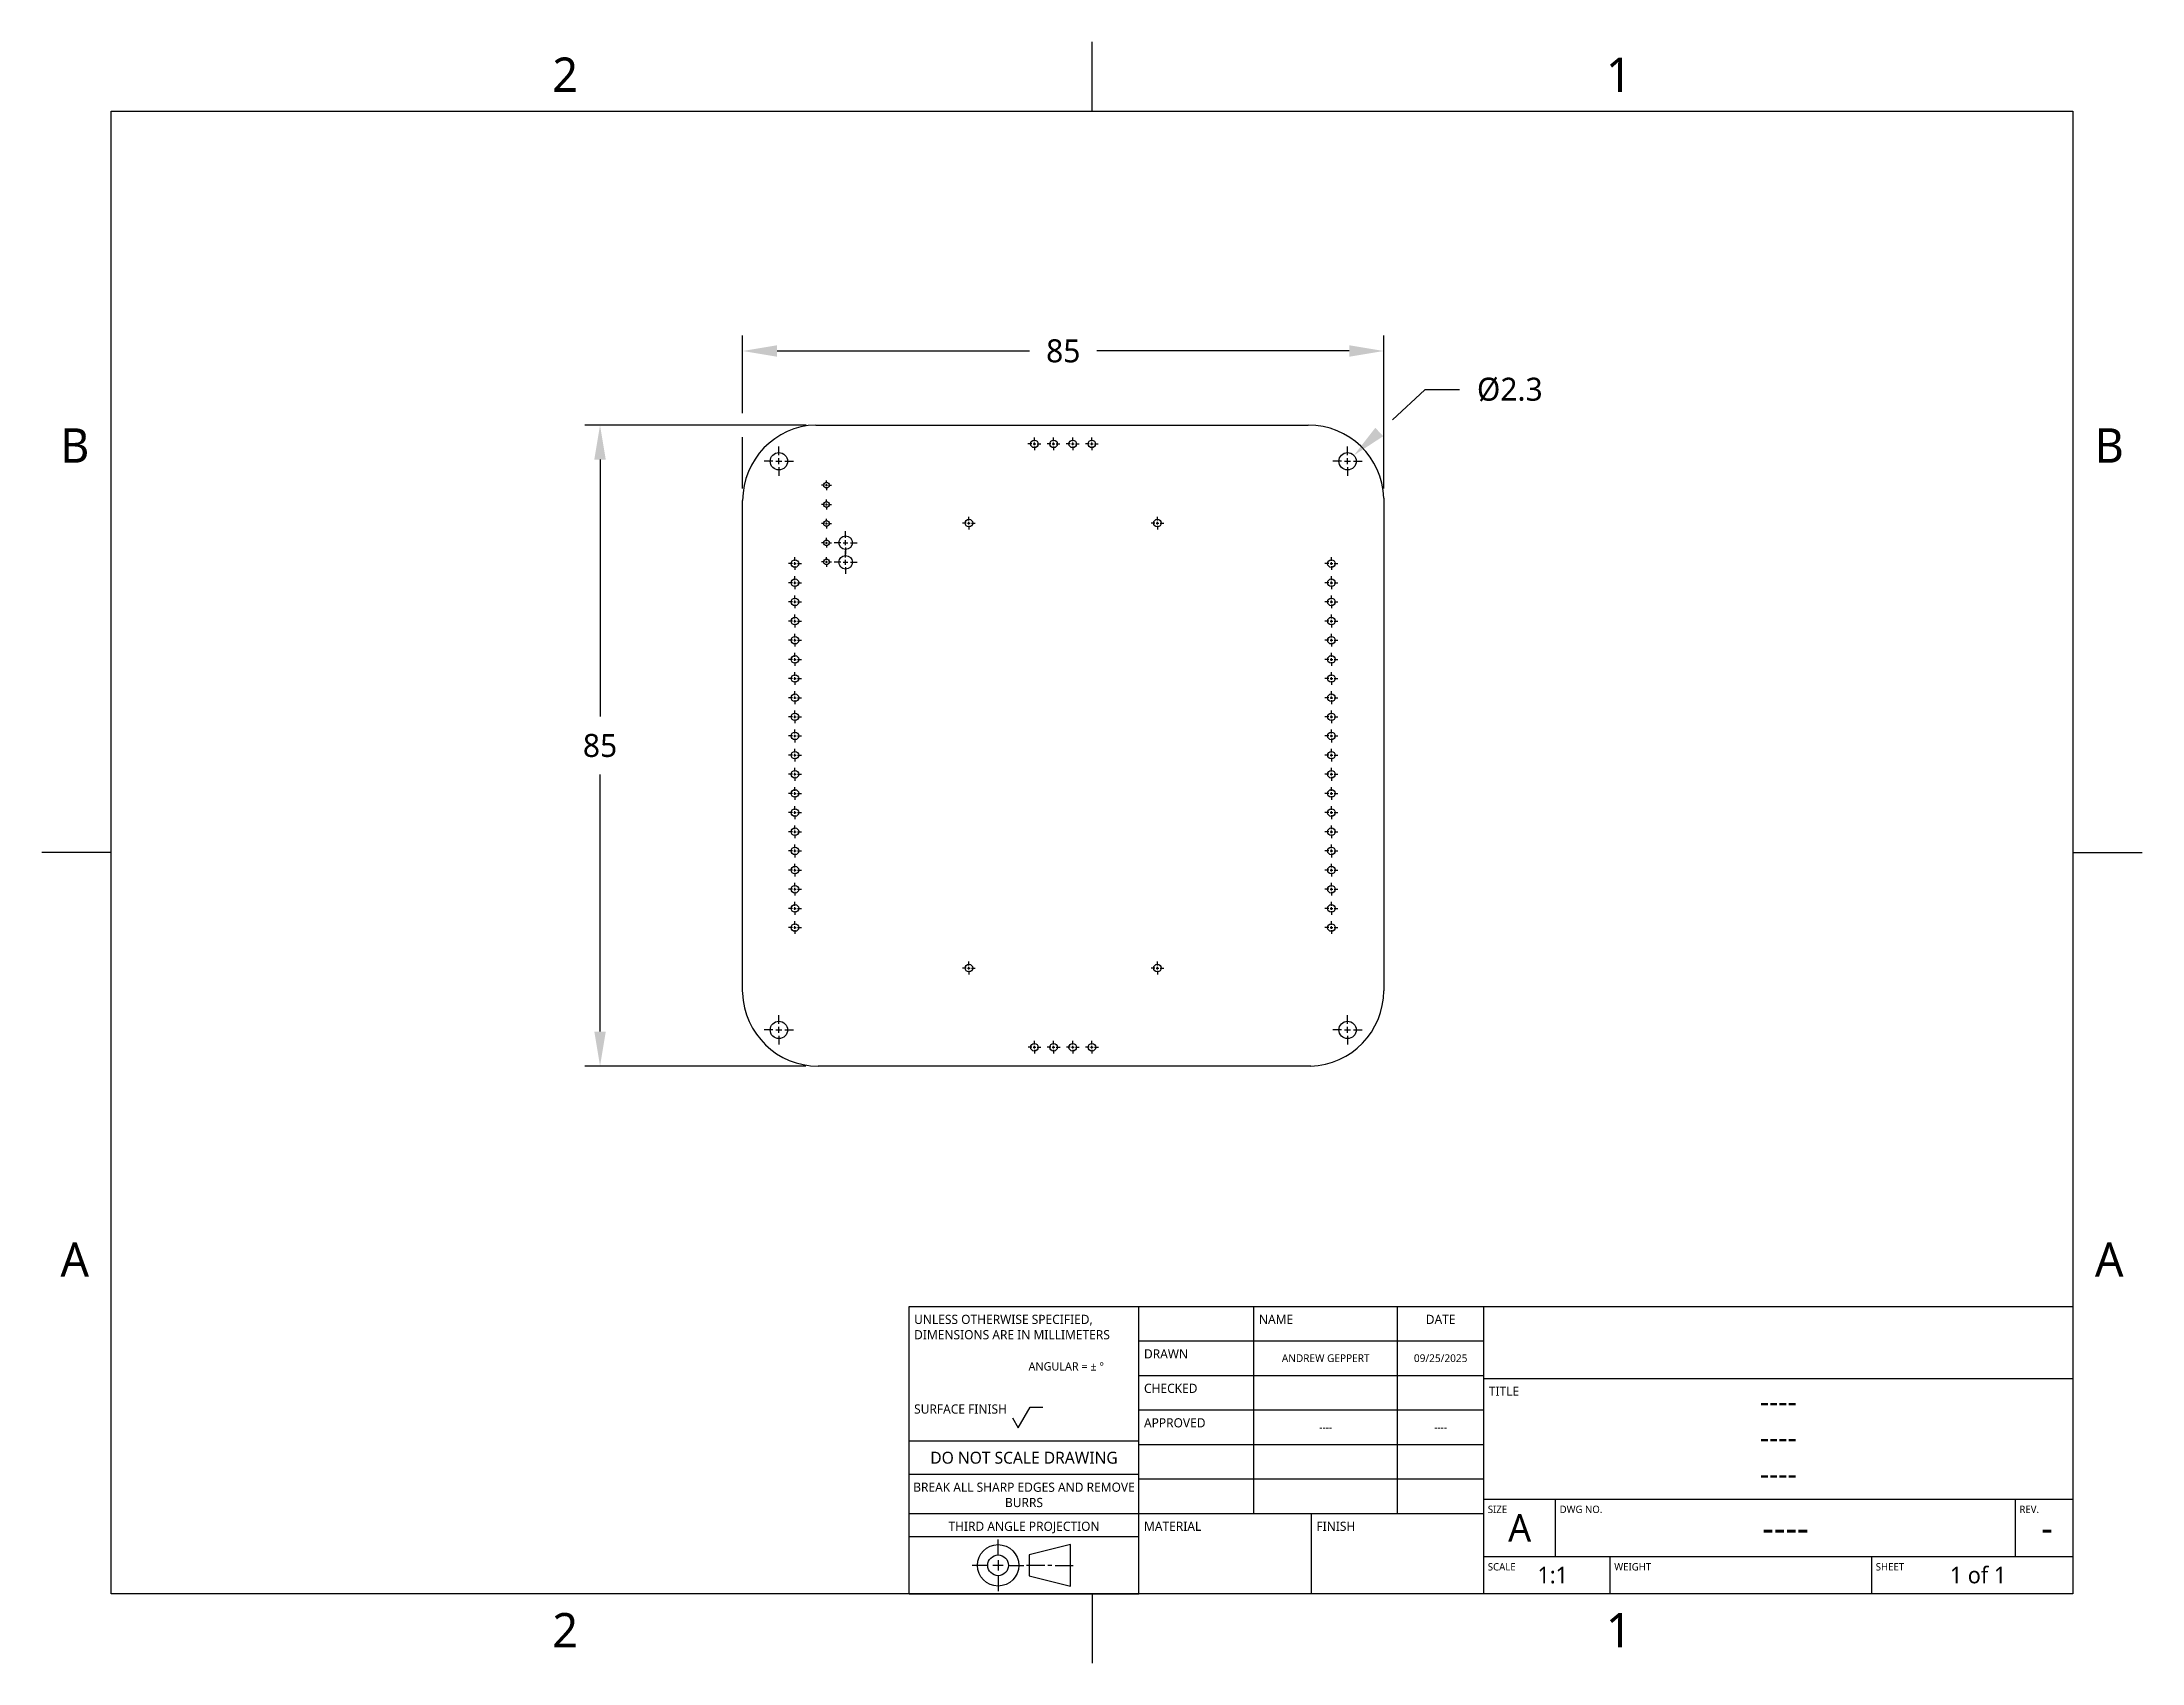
# Model space of a CAD drawing. Extents: x 0 to 11, y 0 to 8.5.
import ezdxf

# ---------------------------------------------------------------- set-up
doc = ezdxf.new("R2010")
doc.units = 0
doc.header["$LTSCALE"] = 0.5
doc.header["$MEASUREMENT"] = 0
doc.header["$PDMODE"] = 33
doc.header["$PDSIZE"] = 0.03937
doc.linetypes.add('CENTER', pattern=[0.72, 0.45, -0.09, 0.09, -0.09])
doc.layers.get('DEFPOINTS').update_dxf_attribs({"linetype": 'CONTINUOUS'})
for name, color, linetype in [('ANNOTATION_TEXT', 7, 'CONTINUOUS'), ('BORDER_FRAME', 7, 'CONTINUOUS'), ('BORDER_ZONES', 7, 'CONTINUOUS'), ('CENTERMARKS', 7, 'CONTINUOUS'), ('TITLE_BLOCK', 7, 'CONTINUOUS'), ('VISIBLE', 7, 'CONTINUOUS')]:
    doc.layers.add(name, color=color, linetype=linetype)
doc.styles.add('ONSHAPE-STANDARD', font='NotoSans-Regular.ttf')
doc.styles.add('ONSHAPE-STANDARD-DIMENSION', font='')
doc.styles.add('ONSHAPE-STANDARD-FIELDS', font='')
doc.styles.get('ONSHAPE-STANDARD-DIMENSION').set_extended_font_data('Noto Sans')
doc.styles.get('ONSHAPE-STANDARD-FIELDS').set_extended_font_data('Noto Sans')
doc.dimstyles.new('ONSHAPE-STANDARD$0', dxfattribs={"dimtxt": 0.12, "dimasz": 0.18, "dimexe": 0.08, "dimexo": 0.0625, "dimgap": 0.09, "dimtad": 0, "dimtih": 1, "dimtoh": 1, "dimlfac": 25.4, "dimzin": 11, "dimtxsty": 'ONSHAPE-STANDARD-DIMENSION', "dimcen": 0.09, "dimclrd": 7, "dimclre": 7, "dimclrt": 7, "dimadec": 1, "dimazin": 3, "dimtfac": 1, "dimtofl": 0, "dimtmove": 0, "dimatfit": 3, "dimtolj": 1, "dimtzin": 11})
doc.dimstyles.new('ONSHAPE-STANDARD$3', dxfattribs={"dimtxt": 0.12, "dimasz": 0.18, "dimexe": 0.08, "dimexo": 0.0625, "dimgap": 0.09, "dimtad": 0, "dimtih": 1, "dimtoh": 1, "dimlfac": 25.4, "dimzin": 11, "dimtxsty": 'ONSHAPE-STANDARD-DIMENSION', "dimcen": 0, "dimclrd": 7, "dimclre": 7, "dimclrt": 7, "dimadec": 1, "dimazin": 3, "dimtfac": 1, "dimtofl": 0, "dimtmove": 0, "dimatfit": 3, "dimtolj": 1, "dimtzin": 11})

# ---------------------------------------------------------------- blocks, each defined once
blk = doc.blocks.new('*D1')
at = {"layer": 'ANNOTATION_TEXT', "color": 7}
for p, q in [((4.027, 6.481), (2.871, 6.481)), ((2.951, 6.301), (2.951, 4.96)), ((2.951, 3.315), (2.951, 4.657)), ((4.026, 3.135), (2.871, 3.135))]:
    blk.add_line(p, q, dxfattribs=at)
for points in [[(2.981, 6.301), (2.921, 6.301), (2.951, 6.481)], [(2.921, 3.315), (2.981, 3.315), (2.951, 3.135)]]:
    blk.add_solid(points, dxfattribs=at)
at = {"layer": 'DEFPOINTS', "color": 0}
for p in [(4.089, 6.481), (2.951, 3.135), (4.089, 3.135)]:
    blk.add_point(p, dxfattribs=at)
at = {"layer": 'ANNOTATION_TEXT', "color": 7, "insert": (2.951, 4.808), "char_height": 0.12, "attachment_point": 5, "style": 'ONSHAPE-STANDARD-DIMENSION'}
blk.add_mtext('\\A1;85', dxfattribs=at)
blk = doc.blocks.new('*D2')
at = {"layer": 'ANNOTATION_TEXT', "color": 7}
for p, q in [((3.695, 6.544), (3.695, 6.948)), ((7.042, 6.15), (7.042, 6.948)), ((3.875, 6.868), (5.192, 6.868)), ((6.862, 6.868), (5.545, 6.868)), ((3.695, 6.15), (3.695, 6.419))]:
    blk.add_line(p, q, dxfattribs=at)
for points in [[(3.875, 6.898), (3.875, 6.838), (3.695, 6.868)], [(6.862, 6.838), (6.862, 6.898), (7.042, 6.868)]]:
    blk.add_solid(points, dxfattribs=at)
at = {"layer": 'DEFPOINTS', "color": 0}
for p in [(7.042, 6.868), (3.695, 6.088), (7.042, 6.088)]:
    blk.add_point(p, dxfattribs=at)
at = {"layer": 'ANNOTATION_TEXT', "color": 7, "insert": (5.369, 6.868), "char_height": 0.12, "attachment_point": 5, "style": 'ONSHAPE-STANDARD-DIMENSION'}
blk.add_mtext('\\A1;85', dxfattribs=at)
blk = doc.blocks.new('*D3')
at = {"layer": 'ANNOTATION_TEXT', "color": 7}
for p, q in [((7.257, 6.666), (7.088, 6.509)), ((7.437, 6.666), (7.257, 6.666))]:
    blk.add_line(p, q, dxfattribs=at)
blk.add_solid([(6.998, 6.467), (7.039, 6.423), (6.886, 6.323)], dxfattribs=at)
at = {"layer": 'DEFPOINTS', "color": 0}
for p in [(6.82, 6.262), (6.886, 6.323)]:
    blk.add_point(p, dxfattribs=at)
at = {"layer": 'ANNOTATION_TEXT', "color": 7, "insert": (7.7, 6.666), "char_height": 0.12, "attachment_point": 5, "style": 'ONSHAPE-STANDARD-DIMENSION'}
blk.add_mtext('\\A1;%%c2.3', dxfattribs=at)

msp = doc.modelspace()

# ---------------------------------------------------------------- linework, layer by layer
at = {"layer": 'BORDER_FRAME'}
for p, q in [((0.399, 0.38), (0.399, 8.12)), ((0.399, 8.12), (10.639, 8.12)), ((10.639, 8.12), (10.639, 0.38)), ((10.639, 0.38), (0.399, 0.38))]:
    msp.add_line(p, q, dxfattribs=at)
at = {"layer": 'BORDER_ZONES'}
for p, q in [((5.519, 8.12), (5.519, 8.481)), ((0.399, 4.25), (0.038, 4.25)), ((10.639, 4.25), (11, 4.25)), ((5.519, 0.38), (5.519, 0.019))]:
    msp.add_line(p, q, dxfattribs=at)
at = {"layer": 'CENTERMARKS', "linetype": 'CENTER'}
for p, q in [((3.88436, 6.32416), (3.88436, 6.36943)), ((5.20444, 6.38302), (5.18475, 6.38302)), ((5.21822, 6.39679), (5.21822, 6.41648)), ((5.21822, 6.36924), (5.21822, 6.34955)), ((5.232, 6.38302), (5.25168, 6.38302)), ((5.30444, 6.38302), (5.28475, 6.38302)), ((5.31822, 6.39679), (5.31822, 6.41648)), ((5.31822, 6.36924), (5.31822, 6.34955)), ((5.332, 6.38302), (5.35168, 6.38302)), ((5.40444, 6.38302), (5.38475, 6.38302)), ((5.41822, 6.39679), (5.41822, 6.41648)), ((5.41822, 6.36924), (5.41822, 6.34955)), ((5.432, 6.38302), (5.45168, 6.38302)), ((5.50444, 6.38302), (5.48475, 6.38302)), ((5.51822, 6.39679), (5.51822, 6.41648)), ((5.51822, 6.36924), (5.51822, 6.34955)), ((5.532, 6.38302), (5.55168, 6.38302)), ((6.85286, 6.32416), (6.85286, 6.36943)), ((3.85266, 6.29246), (3.80739, 6.29246)), ((3.88436, 6.26077), (3.88436, 6.2155)), ((3.91605, 6.29246), (3.96133, 6.29246)), ((6.82117, 6.29246), (6.77589, 6.29246)), ((6.85286, 6.26077), (6.85286, 6.2155)), ((6.88455, 6.29246), (6.92983, 6.29246)), ((4.12248, 6.16687), (4.10748, 6.16687)), ((4.13298, 6.17737), (4.13298, 6.19237)), ((4.13298, 6.15637), (4.13298, 6.14137)), ((4.14348, 6.16687), (4.15848, 6.16687)), ((4.12248, 6.06687), (4.10748, 6.06687)), ((4.13298, 6.07737), (4.13298, 6.09237)), ((4.13298, 6.05637), (4.13298, 6.04137)), ((4.14348, 6.06687), (4.15848, 6.06687)), ((4.12248, 5.96687), (4.10748, 5.96687)), ((4.13298, 5.97737), (4.13298, 5.99237)), ((4.13298, 5.95637), (4.13298, 5.94137)), ((4.14348, 5.96687), (4.15848, 5.96687)), ((4.23278, 5.89207), (4.23278, 5.9275)), ((4.8627, 5.96963), (4.84302, 5.96963)), ((4.87648, 5.98341), (4.87648, 6.00309)), ((4.87648, 5.95585), (4.87648, 5.93616)), ((4.89026, 5.96963), (4.90995, 5.96963)), ((5.84696, 5.96963), (5.82727, 5.96963)), ((5.86074, 5.98341), (5.86074, 6.00309)), ((5.86074, 5.95585), (5.86074, 5.93616)), ((5.87452, 5.96963), (5.8942, 5.96963)), ((4.12248, 5.86687), (4.10748, 5.86687)), ((4.13298, 5.87737), (4.13298, 5.89237)), ((4.13298, 5.85637), (4.13298, 5.84137)), ((4.14348, 5.86687), (4.15848, 5.86687)), ((4.20798, 5.86727), (4.17255, 5.86727)), ((4.23278, 5.84246), (4.23278, 5.80703)), ((4.23278, 5.78971), (4.23278, 5.82514)), ((4.25759, 5.86727), (4.29302, 5.86727)), ((3.95483, 5.75821), (3.93515, 5.75821)), ((3.96861, 5.77199), (3.96861, 5.79168)), ((3.96861, 5.74443), (3.96861, 5.72475)), ((3.98239, 5.75821), (4.00207, 5.75821)), ((4.12248, 5.76687), (4.10748, 5.76687)), ((4.13298, 5.77737), (4.13298, 5.79237)), ((4.13298, 5.75637), (4.13298, 5.74137)), ((4.14348, 5.76687), (4.15848, 5.76687)), ((4.20798, 5.76491), (4.17255, 5.76491)), ((4.23278, 5.7401), (4.23278, 5.70467)), ((4.25759, 5.76491), (4.29302, 5.76491)), ((6.75483, 5.75821), (6.73515, 5.75821)), ((6.76861, 5.77199), (6.76861, 5.79168)), ((6.76861, 5.74443), (6.76861, 5.72475)), ((6.78239, 5.75821), (6.80207, 5.75821)), ((3.95483, 5.65821), (3.93515, 5.65821)), ((3.96861, 5.67199), (3.96861, 5.69168)), ((3.96861, 5.64443), (3.96861, 5.62475)), ((3.96861, 5.57199), (3.96861, 5.59168)), ((3.98239, 5.65821), (4.00207, 5.65821)), ((6.75483, 5.65821), (6.73515, 5.65821)), ((6.76861, 5.67199), (6.76861, 5.69168)), ((6.76861, 5.64443), (6.76861, 5.62475)), ((6.76861, 5.57199), (6.76861, 5.59168)), ((6.78239, 5.65821), (6.80207, 5.65821)), ((3.95483, 5.55821), (3.93515, 5.55821)), ((3.96861, 5.54443), (3.96861, 5.52475)), ((3.96861, 5.47199), (3.96861, 5.49168)), ((3.98239, 5.55821), (4.00207, 5.55821)), ((6.75483, 5.55821), (6.73515, 5.55821)), ((6.76861, 5.54443), (6.76861, 5.52475)), ((6.76861, 5.47199), (6.76861, 5.49168)), ((6.78239, 5.55821), (6.80207, 5.55821)), ((3.95483, 5.45821), (3.93515, 5.45821)), ((3.96861, 5.44443), (3.96861, 5.42475)), ((3.96861, 5.37199), (3.96861, 5.39168)), ((3.98239, 5.45821), (4.00207, 5.45821)), ((6.75483, 5.45821), (6.73515, 5.45821)), ((6.76861, 5.44443), (6.76861, 5.42475)), ((6.76861, 5.37199), (6.76861, 5.39168)), ((6.78239, 5.45821), (6.80207, 5.45821)), ((3.95483, 5.35821), (3.93515, 5.35821)), ((3.96861, 5.34443), (3.96861, 5.32475)), ((3.96861, 5.27199), (3.96861, 5.29168)), ((3.98239, 5.35821), (4.00207, 5.35821)), ((6.75483, 5.35821), (6.73515, 5.35821)), ((6.76861, 5.34443), (6.76861, 5.32475)), ((6.76861, 5.27199), (6.76861, 5.29168)), ((6.78239, 5.35821), (6.80207, 5.35821)), ((3.95483, 5.25821), (3.93515, 5.25821)), ((3.95483, 5.15821), (3.93515, 5.15821)), ((3.96861, 5.24443), (3.96861, 5.22475)), ((3.96861, 5.17199), (3.96861, 5.19168)), ((3.98239, 5.25821), (4.00207, 5.25821)), ((3.98239, 5.15821), (4.00207, 5.15821)), ((6.75483, 5.25821), (6.73515, 5.25821)), ((6.75483, 5.15821), (6.73515, 5.15821)), ((6.76861, 5.24443), (6.76861, 5.22475)), ((6.76861, 5.17199), (6.76861, 5.19168)), ((6.78239, 5.25821), (6.80207, 5.25821)), ((6.78239, 5.15821), (6.80207, 5.15821)), ((3.95483, 5.05821), (3.93515, 5.05821)), ((3.96861, 5.14443), (3.96861, 5.12475)), ((3.96861, 5.07199), (3.96861, 5.09168)), ((3.96861, 5.04443), (3.96861, 5.02475)), ((3.98239, 5.05821), (4.00207, 5.05821)), ((6.75483, 5.05821), (6.73515, 5.05821)), ((6.76861, 5.14443), (6.76861, 5.12475)), ((6.76861, 5.07199), (6.76861, 5.09168)), ((6.76861, 5.04443), (6.76861, 5.02475)), ((6.78239, 5.05821), (6.80207, 5.05821)), ((3.95483, 4.95821), (3.93515, 4.95821)), ((3.96861, 4.97199), (3.96861, 4.99168)), ((3.96861, 4.94443), (3.96861, 4.92475)), ((3.98239, 4.95821), (4.00207, 4.95821)), ((6.75483, 4.95821), (6.73515, 4.95821)), ((6.76861, 4.97199), (6.76861, 4.99168)), ((6.76861, 4.94443), (6.76861, 4.92475)), ((6.78239, 4.95821), (6.80207, 4.95821)), ((3.95483, 4.85821), (3.93515, 4.85821)), ((3.96861, 4.87199), (3.96861, 4.89168)), ((3.96861, 4.84443), (3.96861, 4.82475)), ((3.98239, 4.85821), (4.00207, 4.85821)), ((6.75483, 4.85821), (6.73515, 4.85821)), ((6.76861, 4.87199), (6.76861, 4.89168)), ((6.76861, 4.84443), (6.76861, 4.82475)), ((6.78239, 4.85821), (6.80207, 4.85821)), ((3.95483, 4.75821), (3.93515, 4.75821)), ((3.96861, 4.77199), (3.96861, 4.79168)), ((3.96861, 4.74443), (3.96861, 4.72475)), ((3.98239, 4.75821), (4.00207, 4.75821)), ((6.75483, 4.75821), (6.73515, 4.75821)), ((6.76861, 4.77199), (6.76861, 4.79168)), ((6.76861, 4.74443), (6.76861, 4.72475)), ((6.78239, 4.75821), (6.80207, 4.75821)), ((3.95483, 4.65821), (3.93515, 4.65821)), ((3.96861, 4.67199), (3.96861, 4.69168)), ((3.96861, 4.64443), (3.96861, 4.62475)), ((3.98239, 4.65821), (4.00207, 4.65821)), ((6.75483, 4.65821), (6.73515, 4.65821)), ((6.76861, 4.67199), (6.76861, 4.69168)), ((6.76861, 4.64443), (6.76861, 4.62475)), ((6.78239, 4.65821), (6.80207, 4.65821)), ((3.95483, 4.55821), (3.93515, 4.55821)), ((3.96861, 4.57199), (3.96861, 4.59168)), ((3.96861, 4.54443), (3.96861, 4.52475)), ((3.98239, 4.55821), (4.00207, 4.55821)), ((6.75483, 4.55821), (6.73515, 4.55821)), ((6.76861, 4.57199), (6.76861, 4.59168)), ((6.76861, 4.54443), (6.76861, 4.52475)), ((6.78239, 4.55821), (6.80207, 4.55821)), ((3.95483, 4.45821), (3.93515, 4.45821)), ((3.96861, 4.47199), (3.96861, 4.49168)), ((3.96861, 4.44443), (3.96861, 4.42475)), ((3.96861, 4.37199), (3.96861, 4.39168)), ((3.98239, 4.45821), (4.00207, 4.45821)), ((6.75483, 4.45821), (6.73515, 4.45821)), ((6.76861, 4.47199), (6.76861, 4.49168)), ((6.76861, 4.44443), (6.76861, 4.42475)), ((6.76861, 4.37199), (6.76861, 4.39168)), ((6.78239, 4.45821), (6.80207, 4.45821)), ((3.95483, 4.35821), (3.93515, 4.35821)), ((3.96861, 4.34443), (3.96861, 4.32475)), ((3.96861, 4.27199), (3.96861, 4.29168)), ((3.98239, 4.35821), (4.00207, 4.35821)), ((6.75483, 4.35821), (6.73515, 4.35821)), ((6.76861, 4.34443), (6.76861, 4.32475)), ((6.76861, 4.27199), (6.76861, 4.29168)), ((6.78239, 4.35821), (6.80207, 4.35821)), ((3.95483, 4.25821), (3.93515, 4.25821)), ((3.96861, 4.24443), (3.96861, 4.22475)), ((3.96861, 4.17199), (3.96861, 4.19168)), ((3.98239, 4.25821), (4.00207, 4.25821)), ((6.75483, 4.25821), (6.73515, 4.25821)), ((6.76861, 4.24443), (6.76861, 4.22475)), ((6.76861, 4.17199), (6.76861, 4.19168)), ((6.78239, 4.25821), (6.80207, 4.25821)), ((3.95483, 4.15821), (3.93515, 4.15821)), ((3.95483, 4.05821), (3.93515, 4.05821)), ((3.96861, 4.14443), (3.96861, 4.12475)), ((3.96861, 4.07199), (3.96861, 4.09168)), ((3.98239, 4.15821), (4.00207, 4.15821)), ((3.98239, 4.05821), (4.00207, 4.05821)), ((6.75483, 4.15821), (6.73515, 4.15821)), ((6.75483, 4.05821), (6.73515, 4.05821)), ((6.76861, 4.14443), (6.76861, 4.12475)), ((6.76861, 4.07199), (6.76861, 4.09168)), ((6.78239, 4.15821), (6.80207, 4.15821)), ((6.78239, 4.05821), (6.80207, 4.05821)), ((3.95483, 3.95821), (3.93515, 3.95821)), ((3.96861, 4.04443), (3.96861, 4.02475)), ((3.96861, 3.97199), (3.96861, 3.99168)), ((3.98239, 3.95821), (4.00207, 3.95821)), ((6.75483, 3.95821), (6.73515, 3.95821)), ((6.76861, 4.04443), (6.76861, 4.02475)), ((6.76861, 3.97199), (6.76861, 3.99168)), ((6.78239, 3.95821), (6.80207, 3.95821)), ((3.95483, 3.85821), (3.93515, 3.85821)), ((3.96861, 3.94443), (3.96861, 3.92475)), ((3.96861, 3.87199), (3.96861, 3.89168)), ((3.96861, 3.84443), (3.96861, 3.82475)), ((3.98239, 3.85821), (4.00207, 3.85821)), ((6.75483, 3.85821), (6.73515, 3.85821)), ((6.76861, 3.94443), (6.76861, 3.92475)), ((6.76861, 3.87199), (6.76861, 3.89168)), ((6.76861, 3.84443), (6.76861, 3.82475)), ((6.78239, 3.85821), (6.80207, 3.85821)), ((4.8627, 3.64679), (4.84302, 3.64679)), ((4.87648, 3.66057), (4.87648, 3.68026)), ((4.87648, 3.63302), (4.87648, 3.61333)), ((4.89026, 3.64679), (4.90995, 3.64679)), ((5.84696, 3.64679), (5.82727, 3.64679)), ((5.86074, 3.66057), (5.86074, 3.68026)), ((5.86074, 3.63302), (5.86074, 3.61333)), ((5.87452, 3.64679), (5.8942, 3.64679)), ((3.88436, 3.35565), (3.88436, 3.40093)), ((6.85286, 3.35565), (6.85286, 3.40093)), ((3.85266, 3.32396), (3.80739, 3.32396)), ((3.88436, 3.29227), (3.88436, 3.24699)), ((3.91605, 3.32396), (3.96133, 3.32396)), ((6.82117, 3.32396), (6.77589, 3.32396)), ((6.85286, 3.29227), (6.85286, 3.24699)), ((6.88455, 3.32396), (6.92983, 3.32396)), ((5.20483, 3.23341), (5.18515, 3.23341)), ((5.21861, 3.24719), (5.21861, 3.26687)), ((5.21861, 3.21963), (5.21861, 3.19994)), ((5.23239, 3.23341), (5.25207, 3.23341)), ((5.30483, 3.23341), (5.28515, 3.23341)), ((5.31861, 3.24719), (5.31861, 3.26687)), ((5.31861, 3.21963), (5.31861, 3.19994)), ((5.33239, 3.23341), (5.35207, 3.23341)), ((5.40483, 3.23341), (5.38515, 3.23341)), ((5.41861, 3.24719), (5.41861, 3.26687)), ((5.41861, 3.21963), (5.41861, 3.19994)), ((5.43239, 3.23341), (5.45207, 3.23341)), ((5.50483, 3.23341), (5.48515, 3.23341)), ((5.51861, 3.24719), (5.51861, 3.26687)), ((5.51861, 3.21963), (5.51861, 3.19994)), ((5.53239, 3.23341), (5.55207, 3.23341))]:
    msp.add_line(p, q, dxfattribs=at)
at = {"layer": 'CENTERMARKS', "linetype": 'CONTINUOUS'}
for p, q in [((5.21133, 6.38302), (5.22511, 6.38302)), ((5.21822, 6.37613), (5.21822, 6.38991)), ((5.31133, 6.38302), (5.32511, 6.38302)), ((5.31822, 6.37613), (5.31822, 6.38991)), ((5.41133, 6.38302), (5.42511, 6.38302)), ((5.41822, 6.37613), (5.41822, 6.38991)), ((5.51133, 6.38302), (5.52511, 6.38302)), ((5.51822, 6.37613), (5.51822, 6.38991)), ((3.86851, 6.29246), (3.9002, 6.29246)), ((3.88436, 6.27662), (3.88436, 6.30831)), ((6.83702, 6.29246), (6.86871, 6.29246)), ((6.85286, 6.27662), (6.85286, 6.30831)), ((4.12773, 6.16687), (4.13823, 6.16687)), ((4.13298, 6.16162), (4.13298, 6.17212)), ((4.12773, 6.06687), (4.13823, 6.06687)), ((4.13298, 6.06162), (4.13298, 6.07212)), ((4.12773, 5.96687), (4.13823, 5.96687)), ((4.13298, 5.96162), (4.13298, 5.97212)), ((4.86959, 5.96963), (4.88337, 5.96963)), ((4.87648, 5.96274), (4.87648, 5.97652)), ((5.85385, 5.96963), (5.86763, 5.96963)), ((5.86074, 5.96274), (5.86074, 5.97652)), ((4.12773, 5.86687), (4.13823, 5.86687)), ((4.13298, 5.86162), (4.13298, 5.87212)), ((4.22038, 5.86727), (4.24518, 5.86727)), ((4.23278, 5.85487), (4.23278, 5.87967)), ((3.96172, 5.75821), (3.9755, 5.75821)), ((3.96861, 5.75132), (3.96861, 5.7651)), ((4.12773, 5.76687), (4.13823, 5.76687)), ((4.13298, 5.76162), (4.13298, 5.77212)), ((4.22038, 5.76491), (4.24518, 5.76491)), ((4.23278, 5.7525), (4.23278, 5.77731)), ((6.76172, 5.75821), (6.7755, 5.75821)), ((6.76861, 5.75132), (6.76861, 5.7651)), ((3.96172, 5.65821), (3.9755, 5.65821)), ((3.96861, 5.65132), (3.96861, 5.6651)), ((6.76172, 5.65821), (6.7755, 5.65821)), ((6.76861, 5.65132), (6.76861, 5.6651)), ((3.96172, 5.55821), (3.9755, 5.55821)), ((3.96861, 5.55132), (3.96861, 5.5651)), ((6.76172, 5.55821), (6.7755, 5.55821)), ((6.76861, 5.55132), (6.76861, 5.5651)), ((3.96172, 5.45821), (3.9755, 5.45821)), ((3.96861, 5.45132), (3.96861, 5.4651)), ((6.76172, 5.45821), (6.7755, 5.45821)), ((6.76861, 5.45132), (6.76861, 5.4651)), ((3.96172, 5.35821), (3.9755, 5.35821)), ((3.96861, 5.35132), (3.96861, 5.3651)), ((3.96861, 5.25132), (3.96861, 5.2651)), ((6.76172, 5.35821), (6.7755, 5.35821)), ((6.76861, 5.35132), (6.76861, 5.3651)), ((6.76861, 5.25132), (6.76861, 5.2651)), ((3.96172, 5.25821), (3.9755, 5.25821)), ((3.96172, 5.15821), (3.9755, 5.15821)), ((3.96861, 5.15132), (3.96861, 5.1651)), ((6.76172, 5.25821), (6.7755, 5.25821)), ((6.76172, 5.15821), (6.7755, 5.15821)), ((6.76861, 5.15132), (6.76861, 5.1651)), ((3.96172, 5.05821), (3.9755, 5.05821)), ((3.96861, 5.05132), (3.96861, 5.0651)), ((6.76172, 5.05821), (6.7755, 5.05821)), ((6.76861, 5.05132), (6.76861, 5.0651)), ((3.96172, 4.95821), (3.9755, 4.95821)), ((3.96861, 4.95132), (3.96861, 4.9651)), ((6.76172, 4.95821), (6.7755, 4.95821)), ((6.76861, 4.95132), (6.76861, 4.9651)), ((3.96172, 4.85821), (3.9755, 4.85821)), ((3.96861, 4.85132), (3.96861, 4.8651)), ((6.76172, 4.85821), (6.7755, 4.85821)), ((6.76861, 4.85132), (6.76861, 4.8651)), ((3.96172, 4.75821), (3.9755, 4.75821)), ((3.96861, 4.75132), (3.96861, 4.7651)), ((6.76172, 4.75821), (6.7755, 4.75821)), ((6.76861, 4.75132), (6.76861, 4.7651)), ((3.96172, 4.65821), (3.9755, 4.65821)), ((3.96861, 4.65132), (3.96861, 4.6651)), ((6.76172, 4.65821), (6.7755, 4.65821)), ((6.76861, 4.65132), (6.76861, 4.6651)), ((3.96172, 4.55821), (3.9755, 4.55821)), ((3.96861, 4.55132), (3.96861, 4.5651)), ((6.76172, 4.55821), (6.7755, 4.55821)), ((6.76861, 4.55132), (6.76861, 4.5651)), ((3.96172, 4.45821), (3.9755, 4.45821)), ((3.96861, 4.45132), (3.96861, 4.4651)), ((6.76172, 4.45821), (6.7755, 4.45821)), ((6.76861, 4.45132), (6.76861, 4.4651)), ((3.96172, 4.35821), (3.9755, 4.35821)), ((3.96861, 4.35132), (3.96861, 4.3651)), ((6.76172, 4.35821), (6.7755, 4.35821)), ((6.76861, 4.35132), (6.76861, 4.3651)), ((3.96172, 4.25821), (3.9755, 4.25821)), ((3.96861, 4.25132), (3.96861, 4.2651)), ((6.76172, 4.25821), (6.7755, 4.25821)), ((6.76861, 4.25132), (6.76861, 4.2651)), ((3.96172, 4.15821), (3.9755, 4.15821)), ((3.96172, 4.05821), (3.9755, 4.05821)), ((3.96861, 4.15132), (3.96861, 4.1651)), ((3.96861, 4.05132), (3.96861, 4.0651)), ((6.76172, 4.15821), (6.7755, 4.15821)), ((6.76172, 4.05821), (6.7755, 4.05821)), ((6.76861, 4.15132), (6.76861, 4.1651)), ((6.76861, 4.05132), (6.76861, 4.0651)), ((3.96172, 3.95821), (3.9755, 3.95821)), ((3.96861, 3.95132), (3.96861, 3.9651)), ((6.76172, 3.95821), (6.7755, 3.95821)), ((6.76861, 3.95132), (6.76861, 3.9651)), ((3.96172, 3.85821), (3.9755, 3.85821)), ((3.96861, 3.85132), (3.96861, 3.8651)), ((6.76172, 3.85821), (6.7755, 3.85821)), ((6.76861, 3.85132), (6.76861, 3.8651)), ((4.86959, 3.64679), (4.88337, 3.64679)), ((4.87648, 3.63991), (4.87648, 3.65368)), ((5.85385, 3.64679), (5.86763, 3.64679)), ((5.86074, 3.63991), (5.86074, 3.65368)), ((3.86851, 3.32396), (3.9002, 3.32396)), ((3.88436, 3.30811), (3.88436, 3.33981)), ((6.83702, 3.32396), (6.86871, 3.32396)), ((6.85286, 3.30811), (6.85286, 3.33981)), ((5.21172, 3.23341), (5.2255, 3.23341)), ((5.21861, 3.22652), (5.21861, 3.2403)), ((5.31172, 3.23341), (5.3255, 3.23341)), ((5.31861, 3.22652), (5.31861, 3.2403)), ((5.41172, 3.23341), (5.4255, 3.23341)), ((5.41861, 3.22652), (5.41861, 3.2403)), ((5.51172, 3.23341), (5.5255, 3.23341)), ((5.51861, 3.22652), (5.51861, 3.2403))]:
    msp.add_line(p, q, dxfattribs=at)
at = {"layer": 'TITLE_BLOCK'}
for p, q in [((4.564, 0.38), (4.564, 1.88)), ((4.564, 1.88), (5.764, 1.88)), ((5.764, 0.38), (5.764, 1.88)), ((5.764, 1.88), (7.564, 1.88)), ((6.364, 0.8), (6.364, 1.88)), ((7.114, 0.8), (7.114, 1.88)), ((7.564, 0.38), (7.564, 1.88)), ((7.564, 1.88), (10.639, 1.88)), ((5.764, 1.7), (7.564, 1.7)), ((5.764, 1.52), (7.564, 1.52)), ((7.564, 1.505), (10.639, 1.505)), ((5.134, 1.24604), (5.197, 1.35516)), ((5.197, 1.35516), (5.263, 1.35516)), ((5.764, 1.34), (7.564, 1.34)), ((5.104, 1.298), (5.134, 1.24604)), ((4.564, 1.178), (5.764, 1.178)), ((5.764, 1.16), (7.564, 1.16)), ((4.564, 1.004), (5.764, 1.004)), ((5.764, 0.98), (7.564, 0.98)), ((4.564, 0.8), (5.764, 0.8)), ((5.764, 0.8), (7.564, 0.8)), ((6.664, 0.38), (6.664, 0.8)), ((7.564, 0.875), (10.639, 0.875)), ((7.939, 0.575), (7.939, 0.875)), ((10.339, 0.575), (10.339, 0.875)), ((4.564, 0.68), (5.764, 0.68)), ((5.029, 0.5828), (5.029, 0.6638)), ((5.029, 0.5558), (5.029, 0.5018)), ((5.407, 0.6368), (5.191, 0.5828)), ((5.191, 0.5828), (5.191, 0.4748)), ((5.407, 0.4208), (5.407, 0.6368)), ((7.564, 0.575), (10.639, 0.575)), ((8.224, 0.38), (8.224, 0.575)), ((9.589, 0.38), (9.589, 0.575)), ((4.975, 0.5288), (4.894, 0.5288)), ((5.056, 0.5288), (5.002, 0.5288)), ((5.029, 0.4748), (5.029, 0.3938)), ((5.083, 0.5288), (5.164, 0.5288)), ((5.272, 0.5288), (5.1775, 0.5288)), ((5.191, 0.4748), (5.407, 0.4208)), ((5.3098, 0.5288), (5.2882, 0.5288)), ((5.326, 0.5288), (5.4205, 0.5288)), ((4.564, 0.38), (5.764, 0.38))]:
    msp.add_line(p, q, dxfattribs=at)
for radius in [0.108, 0.054]:
    msp.add_circle((5.029, 0.5288), radius, dxfattribs=at)
at = {"layer": 'VISIBLE'}
for p, q in [((4.0767, 6.48135), (4.08908, 6.48144)), ((4.08908, 6.48144), (6.64814, 6.48144)), ((3.69538, 3.52868), (3.69538, 6.08789)), ((7.04174, 6.10011), (7.04184, 6.08774)), ((7.04184, 6.08774), (7.04184, 3.52868)), ((3.69548, 3.5163), (3.69538, 3.52868)), ((6.64814, 3.13498), (4.08893, 3.13498)), ((6.66051, 3.13508), (6.64814, 3.13498))]:
    msp.add_line(p, q, dxfattribs=at)
for centre, radius in [((5.21822, 6.38302), 0.01969), ((5.31822, 6.38302), 0.01969), ((5.41822, 6.38302), 0.01969), ((5.51822, 6.38302), 0.01969), ((3.88436, 6.29246), 0.04528), ((6.85286, 6.29246), 0.04528), ((4.13298, 6.16687), 0.015), ((4.13298, 6.06687), 0.015), ((4.13298, 5.96687), 0.015), ((4.87648, 5.96963), 0.01969), ((5.86074, 5.96963), 0.01969), ((4.13298, 5.86687), 0.015), ((4.23278, 5.86727), 0.03543), ((3.96861, 5.75821), 0.01969), ((4.13298, 5.76687), 0.015), ((4.23278, 5.76491), 0.03543), ((6.76861, 5.75821), 0.01969), ((3.96861, 5.65821), 0.01969), ((6.76861, 5.65821), 0.01969), ((3.96861, 5.55821), 0.01969), ((6.76861, 5.55821), 0.01969), ((3.96861, 5.45821), 0.01969), ((3.96861, 5.35821), 0.01969), ((6.76861, 5.45821), 0.01969), ((6.76861, 5.35821), 0.01969), ((3.96861, 5.25821), 0.01969), ((6.76861, 5.25821), 0.01969), ((3.96861, 5.15821), 0.01969), ((6.76861, 5.15821), 0.01969), ((3.96861, 5.05821), 0.01969), ((6.76861, 5.05821), 0.01969), ((3.96861, 4.95821), 0.01969), ((6.76861, 4.95821), 0.01969), ((3.96861, 4.85821), 0.01969), ((6.76861, 4.85821), 0.01969), ((3.96861, 4.75821), 0.01969), ((6.76861, 4.75821), 0.01969), ((3.96861, 4.65821), 0.01969), ((6.76861, 4.65821), 0.01969), ((3.96861, 4.55821), 0.01969), ((6.76861, 4.55821), 0.01969), ((3.96861, 4.45821), 0.01969), ((6.76861, 4.45821), 0.01969), ((3.96861, 4.35821), 0.01969), ((3.96861, 4.25821), 0.01969), ((6.76861, 4.35821), 0.01969), ((6.76861, 4.25821), 0.01969), ((3.96861, 4.15821), 0.01969), ((6.76861, 4.15821), 0.01969), ((3.96861, 4.05821), 0.01969), ((6.76861, 4.05821), 0.01969), ((3.96861, 3.95821), 0.01969), ((6.76861, 3.95821), 0.01969), ((3.96861, 3.85821), 0.01969), ((6.76861, 3.85821), 0.01969), ((4.87648, 3.64679), 0.01969), ((5.86074, 3.64679), 0.01969), ((3.88436, 3.32396), 0.04528), ((6.85286, 3.32396), 0.04528), ((5.21861, 3.23341), 0.01969), ((5.31861, 3.23341), 0.01969), ((5.41861, 3.23341), 0.01969), ((5.51861, 3.23341), 0.01969)]:
    msp.add_circle(centre, radius, dxfattribs=at)
for centre, start, end in [((4.08901, 6.08791), 91.79168, 180.002791), ((6.64831, 6.08781), 1.789835, 90.024758), ((4.08891, 3.52861), 181.79168, 270.002791), ((6.64821, 3.52851), 271.789835, 0.024758)]:
    msp.add_arc(centre, 0.39363, start, end, dxfattribs=at)

# ---------------------------------------------------------------- texts
at = {"layer": 'BORDER_ZONES', "char_height": 0.18, "attachment_point": 5, "style": 'ONSHAPE-STANDARD'}
for s, insert in [('2', (2.769, 8.31)), ('1', (8.269, 8.31)), ('B', (0.209, 6.375)), ('B', (10.829, 6.375)), ('A', (0.209, 2.125)), ('A', (10.829, 2.125)), ('2', (2.769, 0.19)), ('1', (8.269, 0.19))]:
    msp.add_mtext(s, dxfattribs=dict(at, insert=insert))
at = {"layer": 'TITLE_BLOCK'}
for s, insert, char_height, width, attachment_point, style in [('UNLESS OTHERWISE SPECIFIED, DIMENSIONS ARE IN MILLIMETERS', (4.5904, 1.8368), 0.048, 1.176, 1, 'ONSHAPE-STANDARD'), ('NAME', (6.3904, 1.8368), 0.048, 0.735, 1, 'ONSHAPE-STANDARD'), ('DATE', (7.339, 1.8368), 0.048, 0.441, 2, 'ONSHAPE-STANDARD'), ('DRAWN', (5.7904, 1.6568), 0.048, 0.588, 1, 'ONSHAPE-STANDARD'), ('^JANGULAR = ± °^J', (5.18776, 1.66112), 0.0432, 0.588, 1, 'ONSHAPE-STANDARD'), ('ANDREW GEPPERT', (6.739, 1.61), 0.04032, 0.75, 5, 'ONSHAPE-STANDARD-FIELDS'), ('09/25/2025', (7.339, 1.61), 0.04032, 0.45, 5, 'ONSHAPE-STANDARD-FIELDS'), ('CHECKED', (5.7904, 1.4768), 0.048, 0.588, 1, 'ONSHAPE-STANDARD'), ('TITLE', (7.5904, 1.4618), 0.048, 0.3675, 1, 'ONSHAPE-STANDARD'), ('SURFACE FINISH', (4.5904, 1.3688), 0.048, 0.588, 1, 'ONSHAPE-STANDARD'), ('----', (9.1015, 1.385), 0.1152, 2.775, 5, 'ONSHAPE-STANDARD-FIELDS'), ('APPROVED', (5.7904, 1.2968), 0.048, 0.588, 1, 'ONSHAPE-STANDARD'), ('----', (6.739, 1.25), 0.04032, 0.75, 5, 'ONSHAPE-STANDARD-FIELDS'), ('----', (7.339, 1.25), 0.04032, 0.45, 5, 'ONSHAPE-STANDARD-FIELDS'), ('DO NOT SCALE DRAWING', (5.164, 1.12184), 0.0624, 1.176, 2, 'ONSHAPE-STANDARD'), ('----', (9.1015, 1.196), 0.1152, 2.775, 5, 'ONSHAPE-STANDARD-FIELDS'), ('----', (9.1015, 1.007), 0.1152, 2.775, 5, 'ONSHAPE-STANDARD-FIELDS'), ('BREAK ALL SHARP EDGES AND REMOVE BURRS', (5.164, 0.9608), 0.048, 1.176, 2, 'ONSHAPE-STANDARD'), ('SIZE', (7.58512, 0.84044), 0.0384, 0.3675, 1, 'ONSHAPE-STANDARD'), ('A', (7.7515, 0.725), 0.144, 0.375, 5, 'ONSHAPE-STANDARD-FIELDS'), ('DWG NO.', (7.96012, 0.84044), 0.0384, 2.352, 1, 'ONSHAPE-STANDARD'), ('REV.', (10.36012, 0.84044), 0.0384, 0.294, 1, 'ONSHAPE-STANDARD'), ('THIRD ANGLE PROJECTION', (5.164, 0.7568), 0.048, 1.176, 2, 'ONSHAPE-STANDARD'), ('MATERIAL', (5.7904, 0.7568), 0.048, 0.882, 1, 'ONSHAPE-STANDARD'), ('FINISH', (6.6904, 0.7568), 0.048, 0.882, 1, 'ONSHAPE-STANDARD'), ('----', (9.139, 0.725), 0.144, 2.4, 5, 'ONSHAPE-STANDARD-FIELDS'), ('-', (10.504, 0.725), 0.144, 0.27, 5, 'ONSHAPE-STANDARD-FIELDS'), ('SCALE', (7.58512, 0.54044), 0.0384, 0.6468, 1, 'ONSHAPE-STANDARD'), ('1:1', (7.924, 0.4775), 0.0864, 0.6, 5, 'ONSHAPE-STANDARD-FIELDS'), ('WEIGHT', (8.24512, 0.54044), 0.0384, 1.3377, 1, 'ONSHAPE-STANDARD'), ('SHEET', (9.61012, 0.54044), 0.0384, 1.029, 1, 'ONSHAPE-STANDARD'), ('1 of 1', (10.144, 0.4775), 0.0864, 0.99, 5, 'ONSHAPE-STANDARD-FIELDS')]:
    msp.add_mtext(s, dxfattribs=dict(at, insert=insert, char_height=char_height, width=width, attachment_point=attachment_point, style=style))

# ---------------------------------------------------------------- dimensions: what is measured, and where the dimension line sits
at = {"layer": 'ANNOTATION_TEXT'}
dim = msp.add_linear_dim(base=(7.04184, 6.86777), p1=(3.69538, 6.08789, 0.0315), p2=(7.04184, 6.08774, 0.0315), dimstyle='ONSHAPE-STANDARD$0', override={"dimlfac": 25.4, "dimpost": ''}, dxfattribs=at)
dim.commit()
dim.dimension.update_dxf_attribs({"geometry": '*D2', "text_midpoint": (5.36861, 6.86777), "dimtype": 160})
dim = msp.add_diameter_dim_2p(p1=(6.81961, 6.26174, 0.0315), p2=(6.88612, 6.32319, 0.0315), dimstyle='ONSHAPE-STANDARD$3', override={"dimlfac": 25.4, "dimpost": '%%c<>', "dimtofl": 0, "dimtmove": 0, "dimatfit": 3}, dxfattribs=at)
dim.commit()
dim.dimension.update_dxf_attribs({"geometry": '*D3', "text_midpoint": (7.70022, 6.66581), "dimtype": 163})
dim = msp.add_linear_dim(base=(2.95079, 3.13498), p1=(4.08908, 6.48144, 0.0315), p2=(4.08893, 3.13498, 0.0315), angle=90, dimstyle='ONSHAPE-STANDARD$0', override={"dimlfac": 25.4, "dimpost": ''}, dxfattribs=at)
dim.commit()
dim.dimension.update_dxf_attribs({"geometry": '*D1', "text_midpoint": (2.95079, 4.80821), "dimtype": 160})

doc.saveas('drawing.dxf')
